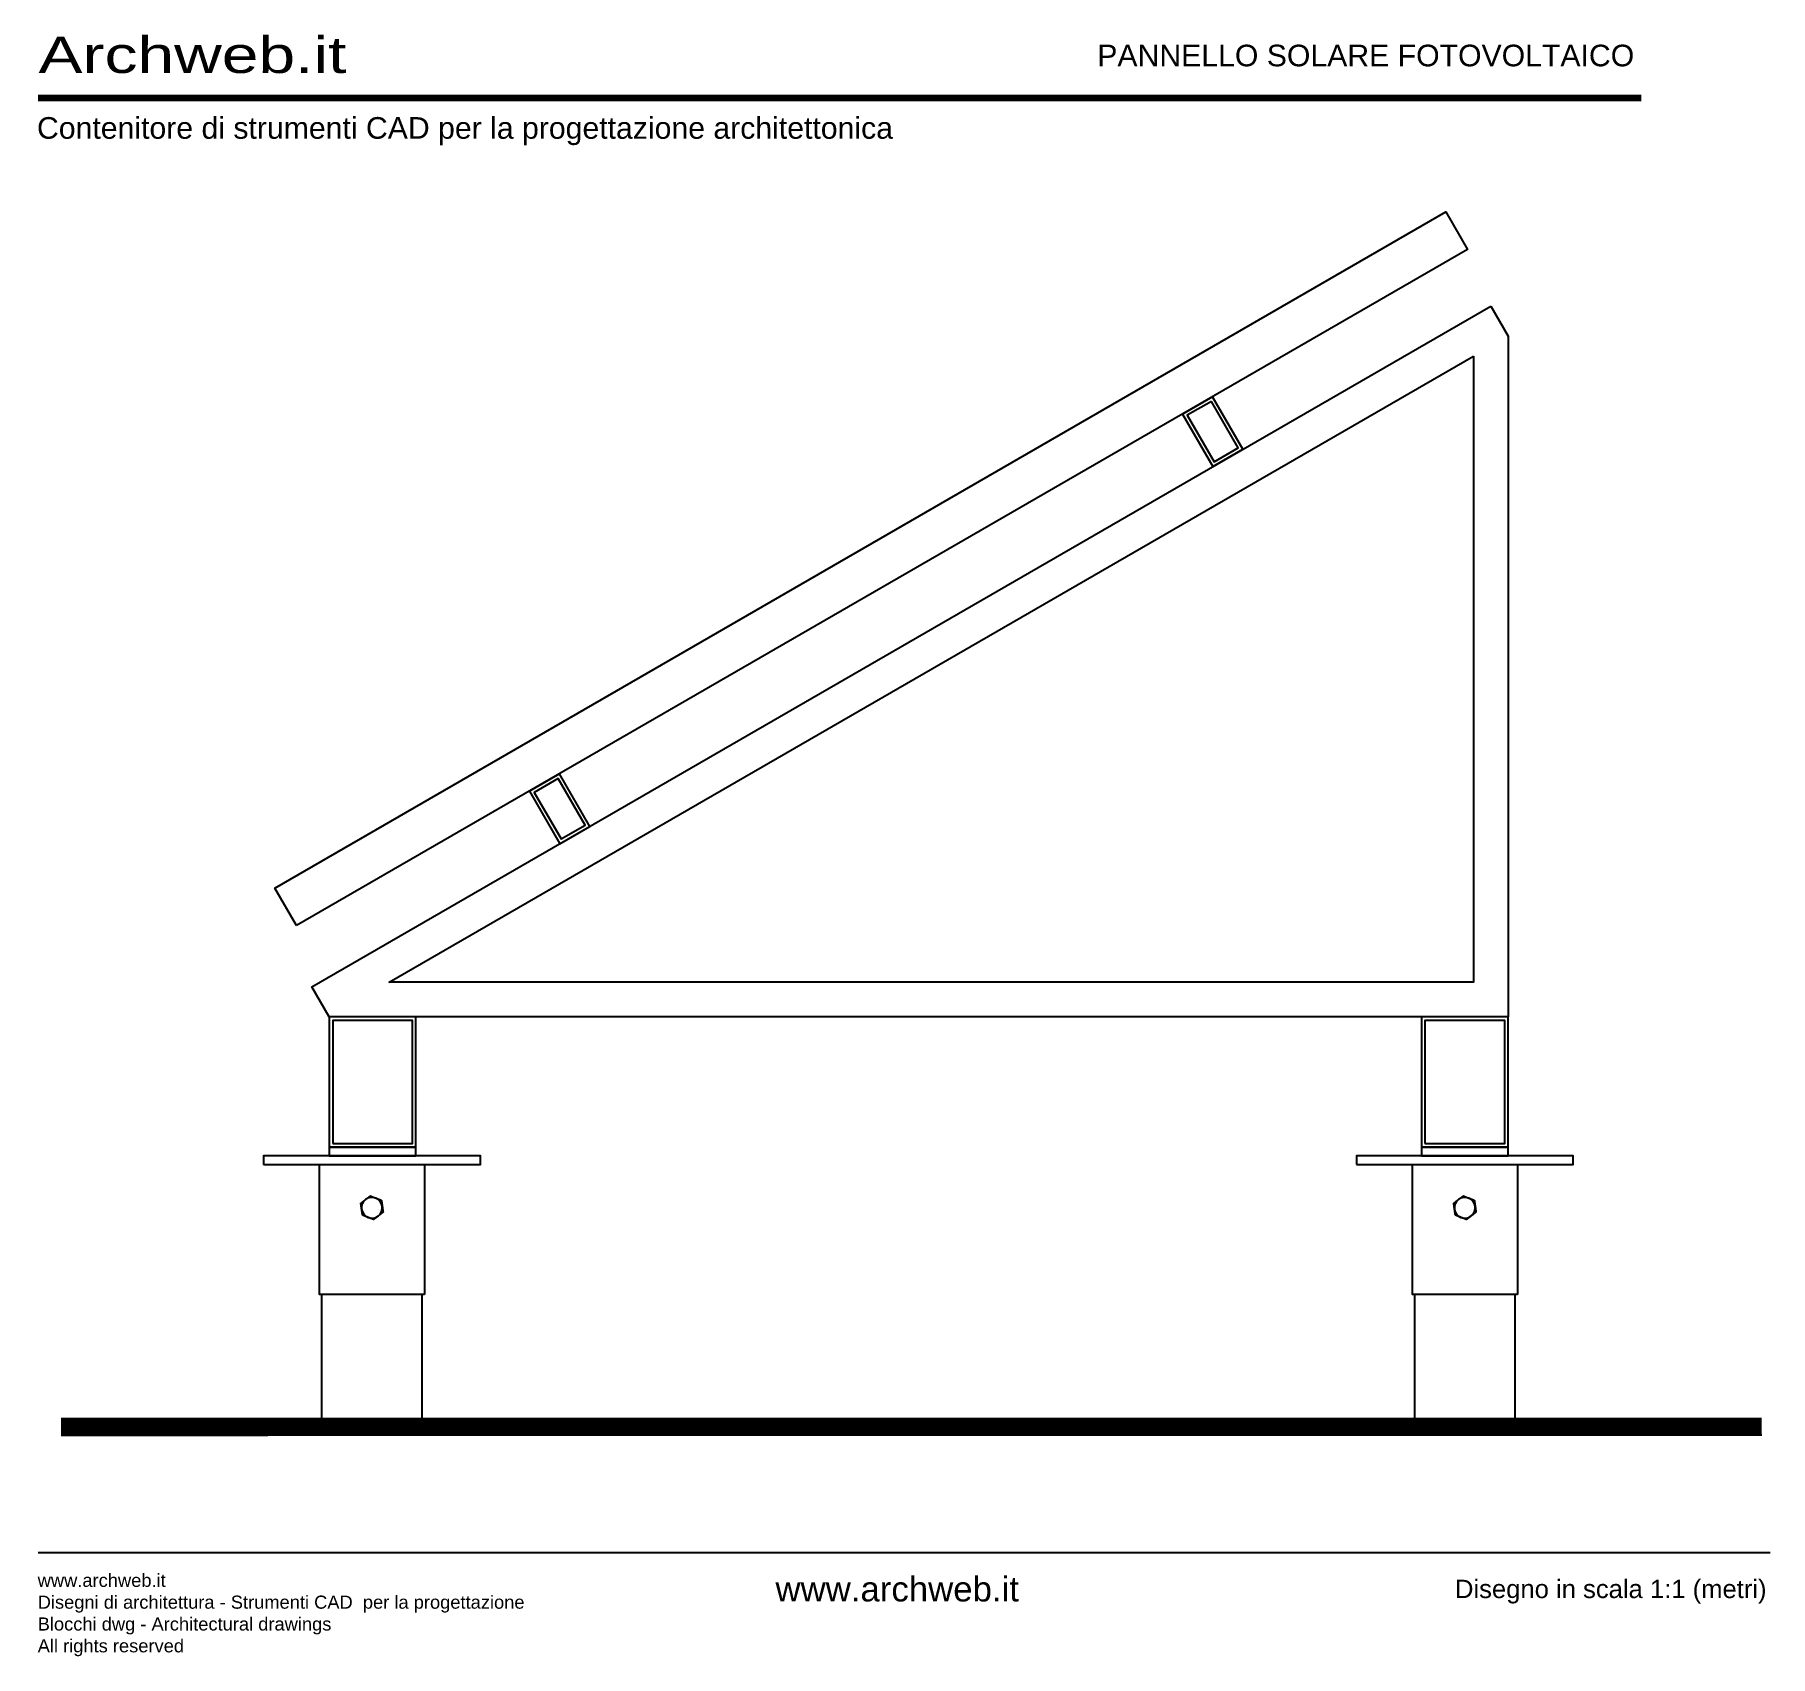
# Model space of a CAD drawing. Header units: millimetres. Extents: x 3208.43 to 3210.43, y 1940.36 to 1942.23.
import ezdxf

# ---------------------------------------------------------------- set-up
doc = ezdxf.new("R2010")
doc.units = ezdxf.units.MM
for name, color, linetype in [('FOAMGLASS', 3, 'Continuous'), ('GUAINA', 1, 'Continuous'), ('IMPIANTI', 252, 'Continuous'), ('www.archweb.it - blocchi dwg', 2, 'Continuous')]:
    doc.layers.add(name, color=color, linetype=linetype)
doc.layers.add('MURATURA_section_wall', color=7, linetype='Continuous', lineweight=40)
doc.styles.get("Standard").update_dxf_attribs({"font": 'arial.ttf'})

msp = doc.modelspace()

# ---------------------------------------------------------------- hatches: boundary and pattern name
at = {"layer": 'IMPIANTI'}
for points in [[(3208.9691, 1940.6163), (3208.6691, 1940.6163), (3208.6691, 1940.6183), (3208.9691, 1940.6183)], [(3210.2291, 1940.6163), (3209.9291, 1940.6163), (3209.9291, 1940.6183), (3210.2291, 1940.6183)]]:
    msp.add_hatch(color=7, dxfattribs=at).paths.add_polyline_path(points)

# ---------------------------------------------------------------- linework, layer by layer
at = {"layer": 'FOAMGLASS', "color": 5}
for p, q in [((3208.6991, 1940.6163), (3209.2991, 1940.6163)), ((3209.2991, 1940.6163), (3209.8991, 1940.6163)), ((3209.8991, 1940.6163), (3210.4213, 1940.6163))]:
    msp.add_line(p, q, dxfattribs=at)
at = {"layer": 'GUAINA', "color": 2, "const_width": 0.01}
msp.add_lwpolyline([(3208.4606, 1940.6313), (3210.4213, 1940.6313)], dxfattribs=at)
at = {"layer": 'GUAINA', "color": 215, "const_width": 0.01}
msp.add_lwpolyline([(3208.4606, 1940.6213), (3210.4213, 1940.6213)], dxfattribs=at)
at = {"layer": 'IMPIANTI'}
for points in [[(3208.7321, 1941.2036), (3208.7071, 1941.2469), (3210.0573, 1942.0264), (3210.0823, 1941.9831)], [(3210.1091, 1941.9177), (3210.1291, 1941.8831), (3210.1291, 1941.0983), (3208.7698, 1941.0983), (3208.7498, 1941.1329)], [(3210.0891, 1941.86), (3210.0891, 1941.1383), (3208.8391, 1941.1383)], [(3209.7883, 1941.8133), (3209.7537, 1941.7933), (3209.7887, 1941.7327), (3209.8233, 1941.7527)], [(3209.7868, 1941.8079), (3209.7591, 1941.7919), (3209.7901, 1941.7382), (3209.8178, 1941.7542)], [(3209.0352, 1941.3786), (3209.0006, 1941.3586), (3209.0356, 1941.2979), (3209.0702, 1941.3179)], [(3209.0338, 1941.3731), (3209.0061, 1941.3571), (3209.0371, 1941.3034), (3209.0648, 1941.3194)], [(3208.7698, 1940.9483), (3208.8698, 1940.9483), (3208.8698, 1941.0983), (3208.7698, 1941.0983)], [(3208.7698, 1940.9483), (3208.8698, 1940.9483), (3208.8698, 1941.0983), (3208.7698, 1941.0983)], [(3208.7738, 1940.9523), (3208.8658, 1940.9523), (3208.8658, 1941.0943), (3208.7738, 1941.0943)], [(3210.0291, 1940.9483), (3210.1291, 1940.9483), (3210.1291, 1941.0983), (3210.0291, 1941.0983)], [(3210.0291, 1940.9483), (3210.1291, 1940.9483), (3210.1291, 1941.0983), (3210.0291, 1941.0983)], [(3210.0331, 1940.9523), (3210.1251, 1940.9523), (3210.1251, 1941.0943), (3210.0331, 1941.0943)], [(3208.6941, 1940.9283), (3208.9441, 1940.9283), (3208.9441, 1940.9383), (3208.6941, 1940.9383)], [(3208.6941, 1940.9283), (3208.9441, 1940.9283), (3208.9441, 1940.9383), (3208.6941, 1940.9383)], [(3208.8698, 1940.9483), (3208.7698, 1940.9483), (3208.7698, 1940.9383), (3208.8698, 1940.9383)], [(3208.8698, 1940.9483), (3208.7698, 1940.9483), (3208.7698, 1940.9383), (3208.8698, 1940.9383)], [(3209.9541, 1940.9283), (3210.2041, 1940.9283), (3210.2041, 1940.9383), (3209.9541, 1940.9383)], [(3209.9541, 1940.9283), (3210.2041, 1940.9283), (3210.2041, 1940.9383), (3209.9541, 1940.9383)], [(3210.1291, 1940.9483), (3210.0291, 1940.9483), (3210.0291, 1940.9383), (3210.1291, 1940.9383)], [(3210.1291, 1940.9483), (3210.0291, 1940.9483), (3210.0291, 1940.9383), (3210.1291, 1940.9383)], [(3208.8796, 1940.7783), (3208.7586, 1940.7783), (3208.7586, 1940.9283), (3208.8796, 1940.9283)], [(3208.8796, 1940.7783), (3208.7586, 1940.7783), (3208.7586, 1940.9283), (3208.8796, 1940.9283)], [(3210.1396, 1940.7783), (3210.0186, 1940.7783), (3210.0186, 1940.9283), (3210.1396, 1940.9283)], [(3210.1396, 1940.7783), (3210.0186, 1940.7783), (3210.0186, 1940.9283), (3210.1396, 1940.9283)], [(3208.7611, 1940.6183), (3208.8771, 1940.6183), (3208.8771, 1940.7783), (3208.7611, 1940.7783)], [(3208.7611, 1940.6183), (3208.8771, 1940.6183), (3208.8771, 1940.7783), (3208.7611, 1940.7783)], [(3210.0211, 1940.6183), (3210.1371, 1940.6183), (3210.1371, 1940.7783), (3210.0211, 1940.7783)], [(3210.0211, 1940.6183), (3210.1371, 1940.6183), (3210.1371, 1940.7783), (3210.0211, 1940.7783)], [(3208.9691, 1940.6163), (3208.6691, 1940.6163), (3208.6691, 1940.6183), (3208.9691, 1940.6183)], [(3208.9691, 1940.6163), (3208.6691, 1940.6163), (3208.6691, 1940.6183), (3208.9691, 1940.6183)], [(3210.2291, 1940.6163), (3209.9291, 1940.6163), (3209.9291, 1940.6183), (3210.2291, 1940.6183)], [(3210.2291, 1940.6163), (3209.9291, 1940.6163), (3209.9291, 1940.6183), (3210.2291, 1940.6183)]]:
    msp.add_lwpolyline(points, close=True, dxfattribs=at)
for centre, start, end in [((3208.8191, 1940.8783), 127.8785, 187.8785), ((3208.8191, 1940.8783), 187.8785, 247.8785), ((3208.8191, 1940.8783), 67.8785, 127.8785), ((3208.8191, 1940.8783), 7.8785, 67.8785), ((3208.8191, 1940.8783), 307.8785, 7.8785), ((3210.0791, 1940.8783), 127.8785, 187.8785), ((3210.0791, 1940.8783), 187.8785, 247.8785), ((3210.0791, 1940.8783), 67.8785, 127.8785), ((3210.0791, 1940.8783), 7.8785, 67.8785), ((3210.0791, 1940.8783), 307.8785, 7.8785), ((3208.8191, 1940.8783), 247.8785, 307.8785), ((3210.0791, 1940.8783), 247.8785, 307.8785)]:
    msp.add_arc(centre, 0.012, start, end, dxfattribs=at)
for points, weights in [([(3208.8117, 1940.8878), (3208.8143, 1940.8897), (3208.8172, 1940.892)], [1, 1.06752549683, 1.05779032035]), ([(3208.8172, 1940.892), (3208.8206, 1940.8906), (3208.8236, 1940.8894)], [1.05779032035, 1.06752549683, 1]), ([(3210.0717, 1940.8878), (3210.0743, 1940.8897), (3210.0772, 1940.892)], [1, 1.06752549683, 1.05779032035]), ([(3210.0772, 1940.892), (3210.0806, 1940.8906), (3210.0836, 1940.8894)], [1.05779032035, 1.06752549683, 1]), ([(3208.8063, 1940.8835), (3208.8092, 1940.8858), (3208.8117, 1940.8878)], [1.05779032035, 1.06752549683, 1]), ([(3208.8072, 1940.8766), (3208.8068, 1940.8798), (3208.8063, 1940.8835)], [1, 1.06752549683, 1.05779032035]), ([(3208.8082, 1940.8698), (3208.8077, 1940.8735), (3208.8072, 1940.8766)], [1.05779032035, 1.06752549683, 1]), ([(3208.8236, 1940.8894), (3208.8266, 1940.8882), (3208.83, 1940.8868)], [1, 1.06752549683, 1.05779032035]), ([(3208.8319, 1940.8731), (3208.829, 1940.8708), (3208.8265, 1940.8688)], [1.05779032035, 1.06752549683, 1]), ([(3208.83, 1940.8868), (3208.8305, 1940.8831), (3208.831, 1940.8799)], [1.05779032035, 1.06752549683, 1]), ([(3208.831, 1940.8799), (3208.8314, 1940.8768), (3208.8319, 1940.8731)], [1, 1.06752549683, 1.05779032035]), ([(3210.0663, 1940.8835), (3210.0692, 1940.8858), (3210.0717, 1940.8878)], [1.05779032035, 1.06752549683, 1]), ([(3210.0672, 1940.8766), (3210.0668, 1940.8798), (3210.0663, 1940.8835)], [1, 1.06752549683, 1.05779032035]), ([(3210.0682, 1940.8698), (3210.0677, 1940.8735), (3210.0672, 1940.8766)], [1.05779032035, 1.06752549683, 1]), ([(3210.0836, 1940.8894), (3210.0866, 1940.8882), (3210.09, 1940.8868)], [1, 1.06752549683, 1.05779032035]), ([(3210.0919, 1940.8731), (3210.089, 1940.8708), (3210.0865, 1940.8688)], [1.05779032035, 1.06752549683, 1]), ([(3210.09, 1940.8868), (3210.0905, 1940.8831), (3210.091, 1940.8799)], [1.05779032035, 1.06752549683, 1]), ([(3210.091, 1940.8799), (3210.0914, 1940.8768), (3210.0919, 1940.8731)], [1, 1.06752549683, 1.05779032035]), ([(3208.8146, 1940.8672), (3208.8116, 1940.8684), (3208.8082, 1940.8698)], [1, 1.06752549683, 1.05779032035]), ([(3208.821, 1940.8646), (3208.8176, 1940.866), (3208.8146, 1940.8672)], [1.05779032035, 1.06752549683, 1]), ([(3208.8265, 1940.8688), (3208.8239, 1940.8668), (3208.821, 1940.8646)], [1, 1.06752549683, 1.05779032035]), ([(3210.0746, 1940.8672), (3210.0716, 1940.8684), (3210.0682, 1940.8698)], [1, 1.06752549683, 1.05779032035]), ([(3210.081, 1940.8646), (3210.0776, 1940.866), (3210.0746, 1940.8672)], [1.05779032035, 1.06752549683, 1]), ([(3210.0865, 1940.8688), (3210.0839, 1940.8668), (3210.081, 1940.8646)], [1, 1.06752549683, 1.05779032035])]:
    msp.add_rational_spline(points, weights, degree=2, dxfattribs=at)
at = {"layer": 'MURATURA_section_wall', "color": 5}
msp.add_line((3208.4606, 1940.6163), (3208.6991, 1940.6163), dxfattribs=at)
at = {"layer": 'www.archweb.it - blocchi dwg', "color": 253}
msp.add_line((3208.4342, 1940.4808), (3210.4312, 1940.4808), dxfattribs=at)
at = {"layer": 'www.archweb.it - blocchi dwg', "color": 7, "ltscale": 0.02, "const_width": 0.00775}
msp.add_lwpolyline([(3208.4342, 1942.1578), (3210.2824, 1942.1578)], dxfattribs=at)

# ---------------------------------------------------------------- texts
at = {"color": 251}
msp.add_text('Disegno in scala 1:1 (metri)', height=0.02113, dxfattribs=at).set_placement((3210.0677, 1940.4283))
at = {"color": 251, "insert": (3208.4337, 1940.4563), "char_height": 0.015093, "attachment_point": 1}
msp.add_mtext_dynamic_manual_height_columns('www.archweb.it\\PDisegni di architettura - Strumenti CAD  per la progettazione\\PBlocchi dwg - Architectural drawings\\PAll rights reserved', width=0.874865, gutter_width=12.5, heights=[0], dxfattribs=at)
at = {"layer": 'www.archweb.it - blocchi dwg', "color": 7, "width": 1.3}
msp.add_text('Archweb.it', height=0.04187, dxfattribs=at).set_placement((3208.4347, 1942.1865))
at = {"layer": 'www.archweb.it - blocchi dwg', "color": 2}
msp.add_text('PANNELLO SOLARE FOTOVOLTAICO', height=0.024923, dxfattribs=at).set_placement((3209.6553, 1942.1942))
at = {"layer": 'www.archweb.it - blocchi dwg', "color": 253}
msp.add_text('Contenitore di strumenti CAD per la progettazione architettonica', height=0.024923, dxfattribs=at).set_placement((3208.4329, 1942.1107))
at = {"layer": 'www.archweb.it - blocchi dwg'}
msp.add_text('www.archweb.it', height=0.028703, dxfattribs=at).set_placement((3209.2843, 1940.4244))

doc.saveas('drawing.dxf')
